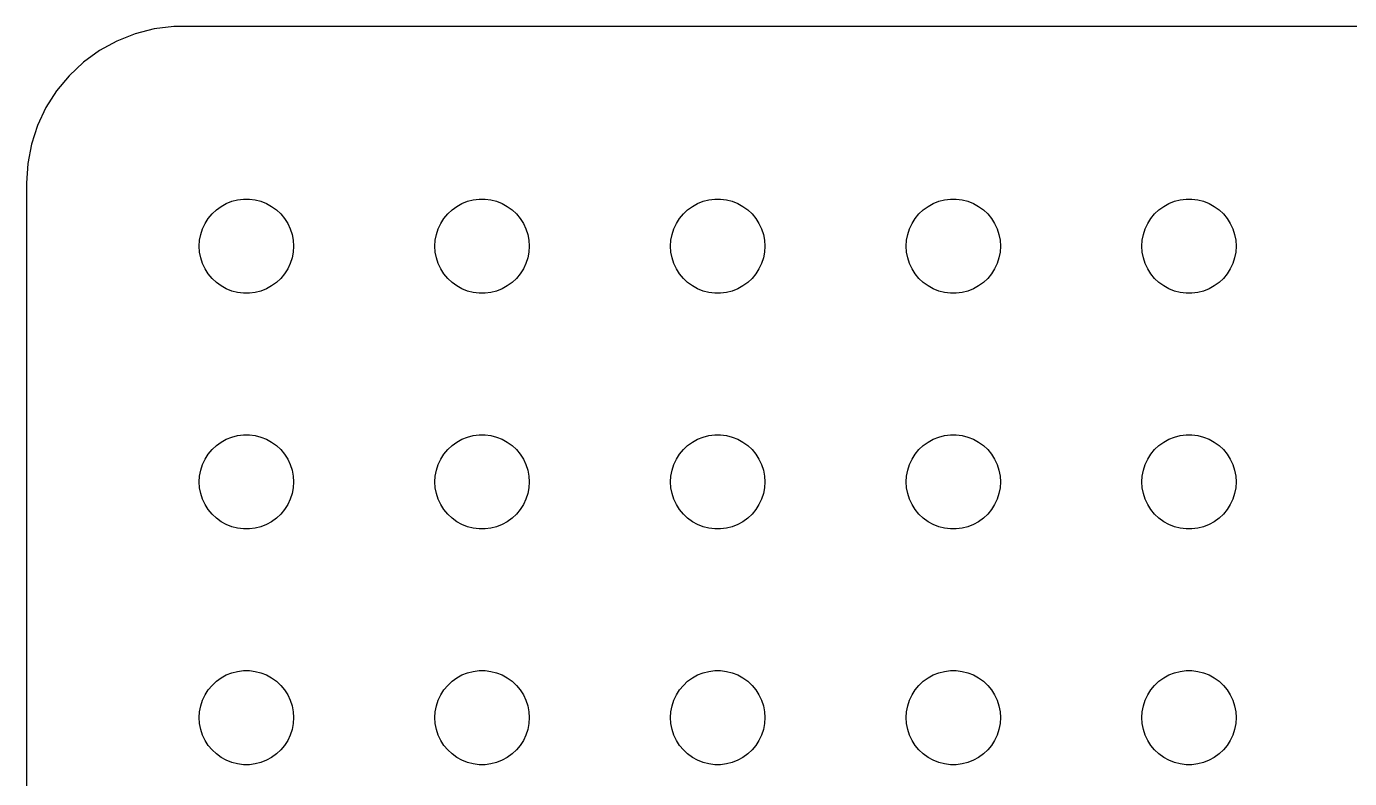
# Model space of a CAD drawing. Header units: metres. Extents: x -44 to 44, y 140 to 346.
# Drawn here: x -44.5 to -2.39, y 322.06 to 345.99 of the extents above; entities that cross this region are included whole.
import ezdxf

# ---------------------------------------------------------------- set-up
doc = ezdxf.new("R2010")
doc.units = ezdxf.units.M

msp = doc.modelspace()

# ---------------------------------------------------------------- linework, layer by layer
for p, q in [((-41.0451, 345.755), (-41.6289, 345.524)), ((-40.4369, 345.911), (-41.0451, 345.755)), ((-39.8139, 345.99), (-40.4369, 345.911)), ((39.8139, 345.99), (-39.8139, 345.99)), ((-41.6289, 345.524), (-42.1791, 345.222)), ((-42.1791, 345.222), (-42.6871, 344.853)), ((-42.6871, 344.853), (-43.1448, 344.423)), ((-43.1448, 344.423), (-43.5451, 343.939)), ((-43.5451, 343.939), (-43.8815, 343.409)), ((-43.8815, 343.409), (-44.1489, 342.841)), ((-44.1489, 342.841), (-44.3429, 342.243)), ((-44.3429, 342.243), (-44.4606, 341.627)), ((-44.4606, 341.627), (-44.5, 341)), ((-44.5, 341), (-44.5, 307)), ((-38.4561, 340.156), (-38.3037, 340.266)), ((-38.3037, 340.266), (-38.1387, 340.357)), ((-38.1387, 340.357), (-37.9635, 340.427)), ((-37.9635, 340.427), (-37.7811, 340.473)), ((-37.7811, 340.473), (-37.5942, 340.497)), ((-37.5942, 340.497), (-37.4058, 340.497)), ((-37.4058, 340.497), (-37.2189, 340.473)), ((-37.2189, 340.473), (-37.0365, 340.427)), ((-37.0365, 340.427), (-36.8613, 340.357)), ((-36.8613, 340.357), (-36.6963, 340.266)), ((-36.6963, 340.266), (-36.5439, 340.156)), ((-30.9561, 340.156), (-30.8037, 340.266)), ((-30.8037, 340.266), (-30.6387, 340.357)), ((-30.6387, 340.357), (-30.4635, 340.427)), ((-30.4635, 340.427), (-30.2811, 340.473)), ((-30.2811, 340.473), (-30.0942, 340.497)), ((-30.0942, 340.497), (-29.9058, 340.497)), ((-29.9058, 340.497), (-29.7189, 340.473)), ((-29.7189, 340.473), (-29.5365, 340.427)), ((-29.5365, 340.427), (-29.3613, 340.357)), ((-29.3613, 340.357), (-29.1963, 340.266)), ((-29.1963, 340.266), (-29.0439, 340.156)), ((-23.4561, 340.156), (-23.3037, 340.266)), ((-23.3037, 340.266), (-23.1387, 340.357)), ((-23.1387, 340.357), (-22.9635, 340.427)), ((-22.9635, 340.427), (-22.7811, 340.473)), ((-22.7811, 340.473), (-22.5942, 340.497)), ((-22.5942, 340.497), (-22.4058, 340.497)), ((-22.4058, 340.497), (-22.2189, 340.473)), ((-22.2189, 340.473), (-22.0365, 340.427)), ((-22.0365, 340.427), (-21.8613, 340.357)), ((-21.8613, 340.357), (-21.6963, 340.266)), ((-21.6963, 340.266), (-21.5439, 340.156)), ((-15.9561, 340.156), (-15.8037, 340.266)), ((-15.8037, 340.266), (-15.6387, 340.357)), ((-15.6387, 340.357), (-15.4635, 340.427)), ((-15.4635, 340.427), (-15.2811, 340.473)), ((-15.2811, 340.473), (-15.0942, 340.497)), ((-15.0942, 340.497), (-14.9058, 340.497)), ((-14.9058, 340.497), (-14.7189, 340.473)), ((-14.7189, 340.473), (-14.5365, 340.427)), ((-14.5365, 340.427), (-14.3613, 340.357)), ((-14.3613, 340.357), (-14.1963, 340.266)), ((-14.1963, 340.266), (-14.0439, 340.156)), ((-8.45613, 340.156), (-8.30373, 340.266)), ((-8.30373, 340.266), (-8.13866, 340.357)), ((-8.13866, 340.357), (-7.96352, 340.427)), ((-7.96352, 340.427), (-7.78107, 340.473)), ((-7.78107, 340.473), (-7.59418, 340.497)), ((-7.59418, 340.497), (-7.40581, 340.497)), ((-7.40581, 340.497), (-7.21892, 340.473)), ((-7.21892, 340.473), (-7.03647, 340.427)), ((-7.03647, 340.427), (-6.86133, 340.357)), ((-6.86133, 340.357), (-6.69626, 340.266)), ((-6.69626, 340.266), (-6.54385, 340.156)), ((-38.8145, 339.723), (-38.7135, 339.882)), ((-38.7135, 339.882), (-38.5934, 340.027)), ((-38.5934, 340.027), (-38.4561, 340.156)), ((-36.5439, 340.156), (-36.4065, 340.027)), ((-36.4065, 340.027), (-36.2865, 339.882)), ((-36.2865, 339.882), (-36.1855, 339.723)), ((-31.3145, 339.723), (-31.2135, 339.882)), ((-31.2135, 339.882), (-31.0934, 340.027)), ((-31.0934, 340.027), (-30.9561, 340.156)), ((-29.0439, 340.156), (-28.9065, 340.027)), ((-28.9065, 340.027), (-28.7865, 339.882)), ((-28.7865, 339.882), (-28.6855, 339.723)), ((-23.8145, 339.723), (-23.7135, 339.882)), ((-23.7135, 339.882), (-23.5934, 340.027)), ((-23.5934, 340.027), (-23.4561, 340.156)), ((-21.5439, 340.156), (-21.4065, 340.027)), ((-21.4065, 340.027), (-21.2865, 339.882)), ((-21.2865, 339.882), (-21.1855, 339.723)), ((-16.3145, 339.723), (-16.2135, 339.882)), ((-16.2135, 339.882), (-16.0934, 340.027)), ((-16.0934, 340.027), (-15.9561, 340.156)), ((-14.0439, 340.156), (-13.9065, 340.027)), ((-13.9065, 340.027), (-13.7865, 339.882)), ((-13.7865, 339.882), (-13.6855, 339.723)), ((-8.81445, 339.723), (-8.71352, 339.882)), ((-8.71352, 339.882), (-8.59344, 340.027)), ((-8.59344, 340.027), (-8.45613, 340.156)), ((-6.54385, 340.156), (-6.40654, 340.027)), ((-6.40654, 340.027), (-6.28647, 339.882)), ((-6.28647, 339.882), (-6.18553, 339.723)), ((-38.9529, 339.373), (-38.8947, 339.552)), ((-38.8947, 339.552), (-38.8145, 339.723)), ((-36.1855, 339.723), (-36.1053, 339.552)), ((-36.1053, 339.552), (-36.0471, 339.373)), ((-31.4529, 339.373), (-31.3947, 339.552)), ((-31.3947, 339.552), (-31.3145, 339.723)), ((-28.6855, 339.723), (-28.6053, 339.552)), ((-28.6053, 339.552), (-28.5471, 339.373)), ((-23.9529, 339.373), (-23.8947, 339.552)), ((-23.8947, 339.552), (-23.8145, 339.723)), ((-21.1855, 339.723), (-21.1053, 339.552)), ((-21.1053, 339.552), (-21.0471, 339.373)), ((-16.4529, 339.373), (-16.3947, 339.552)), ((-16.3947, 339.552), (-16.3145, 339.723)), ((-13.6855, 339.723), (-13.6053, 339.552)), ((-13.6053, 339.552), (-13.5471, 339.373)), ((-8.95287, 339.373), (-8.89465, 339.552)), ((-8.89465, 339.552), (-8.81445, 339.723)), ((-6.18553, 339.723), (-6.10533, 339.552)), ((-6.10533, 339.552), (-6.04712, 339.373)), ((-39, 339), (-38.9882, 339.188)), ((-38.9882, 338.812), (-39, 339)), ((-38.9882, 339.188), (-38.9529, 339.373)), ((-36.0471, 339.373), (-36.0118, 339.188)), ((-36.0118, 339.188), (-36, 339)), ((-36, 339), (-36.0118, 338.812)), ((-31.5, 339), (-31.4882, 339.188)), ((-31.4882, 338.812), (-31.5, 339)), ((-31.4882, 339.188), (-31.4529, 339.373)), ((-28.5471, 339.373), (-28.5118, 339.188)), ((-28.5118, 339.188), (-28.5, 339)), ((-28.5, 339), (-28.5118, 338.812)), ((-24, 339), (-23.9882, 339.188)), ((-23.9882, 338.812), (-24, 339)), ((-23.9882, 339.188), (-23.9529, 339.373)), ((-21.0471, 339.373), (-21.0118, 339.188)), ((-21.0118, 339.188), (-21, 339)), ((-21, 339), (-21.0118, 338.812)), ((-16.5, 339), (-16.4882, 339.188)), ((-16.4882, 338.812), (-16.5, 339)), ((-16.4882, 339.188), (-16.4529, 339.373)), ((-13.5471, 339.373), (-13.5118, 339.188)), ((-13.5118, 339.188), (-13.5, 339)), ((-13.5, 339), (-13.5118, 338.812)), ((-9, 339), (-8.98816, 339.188)), ((-8.98816, 338.812), (-9, 339)), ((-8.98816, 339.188), (-8.95287, 339.373)), ((-6.04712, 339.373), (-6.01183, 339.188)), ((-6.01183, 339.188), (-6, 339)), ((-6, 339), (-6.01183, 338.812)), ((-38.9529, 338.627), (-38.9882, 338.812)), ((-38.8947, 338.448), (-38.9529, 338.627)), ((-36.0471, 338.627), (-36.1053, 338.448)), ((-36.0118, 338.812), (-36.0471, 338.627)), ((-31.4529, 338.627), (-31.4882, 338.812)), ((-31.3947, 338.448), (-31.4529, 338.627)), ((-28.5471, 338.627), (-28.6053, 338.448)), ((-28.5118, 338.812), (-28.5471, 338.627)), ((-23.9529, 338.627), (-23.9882, 338.812)), ((-23.8947, 338.448), (-23.9529, 338.627)), ((-21.0471, 338.627), (-21.1053, 338.448)), ((-21.0118, 338.812), (-21.0471, 338.627)), ((-16.4529, 338.627), (-16.4882, 338.812)), ((-16.3947, 338.448), (-16.4529, 338.627)), ((-13.5471, 338.627), (-13.6053, 338.448)), ((-13.5118, 338.812), (-13.5471, 338.627)), ((-8.95287, 338.627), (-8.98816, 338.812)), ((-8.89465, 338.448), (-8.95287, 338.627)), ((-6.04712, 338.627), (-6.10533, 338.448)), ((-6.01183, 338.812), (-6.04712, 338.627)), ((-38.8145, 338.277), (-38.8947, 338.448)), ((-38.7135, 338.118), (-38.8145, 338.277)), ((-36.1855, 338.277), (-36.2865, 338.118)), ((-36.1053, 338.448), (-36.1855, 338.277)), ((-31.3145, 338.277), (-31.3947, 338.448)), ((-31.2135, 338.118), (-31.3145, 338.277)), ((-28.6855, 338.277), (-28.7865, 338.118)), ((-28.6053, 338.448), (-28.6855, 338.277)), ((-23.8145, 338.277), (-23.8947, 338.448)), ((-23.7135, 338.118), (-23.8145, 338.277)), ((-21.1855, 338.277), (-21.2865, 338.118)), ((-21.1053, 338.448), (-21.1855, 338.277)), ((-16.3145, 338.277), (-16.3947, 338.448)), ((-16.2135, 338.118), (-16.3145, 338.277)), ((-13.6855, 338.277), (-13.7865, 338.118)), ((-13.6053, 338.448), (-13.6855, 338.277)), ((-8.81445, 338.277), (-8.89465, 338.448)), ((-8.71352, 338.118), (-8.81445, 338.277)), ((-6.18553, 338.277), (-6.28647, 338.118)), ((-6.10533, 338.448), (-6.18553, 338.277)), ((-38.5934, 337.973), (-38.7135, 338.118)), ((-38.4561, 337.844), (-38.5934, 337.973)), ((-38.3037, 337.734), (-38.4561, 337.844)), ((-38.1387, 337.643), (-38.3037, 337.734)), ((-36.6963, 337.734), (-36.8613, 337.643)), ((-36.5439, 337.844), (-36.6963, 337.734)), ((-36.4065, 337.973), (-36.5439, 337.844)), ((-36.2865, 338.118), (-36.4065, 337.973)), ((-31.0934, 337.973), (-31.2135, 338.118)), ((-30.9561, 337.844), (-31.0934, 337.973)), ((-30.8037, 337.734), (-30.9561, 337.844)), ((-30.6387, 337.643), (-30.8037, 337.734)), ((-29.1963, 337.734), (-29.3613, 337.643)), ((-29.0439, 337.844), (-29.1963, 337.734)), ((-28.9065, 337.973), (-29.0439, 337.844)), ((-28.7865, 338.118), (-28.9065, 337.973)), ((-23.5934, 337.973), (-23.7135, 338.118)), ((-23.4561, 337.844), (-23.5934, 337.973)), ((-23.3037, 337.734), (-23.4561, 337.844)), ((-23.1387, 337.643), (-23.3037, 337.734)), ((-21.6963, 337.734), (-21.8613, 337.643)), ((-21.5439, 337.844), (-21.6963, 337.734)), ((-21.4065, 337.973), (-21.5439, 337.844)), ((-21.2865, 338.118), (-21.4065, 337.973)), ((-16.0934, 337.973), (-16.2135, 338.118)), ((-15.9561, 337.844), (-16.0934, 337.973)), ((-15.8037, 337.734), (-15.9561, 337.844)), ((-15.6387, 337.643), (-15.8037, 337.734)), ((-14.1963, 337.734), (-14.3613, 337.643)), ((-14.0439, 337.844), (-14.1963, 337.734)), ((-13.9065, 337.973), (-14.0439, 337.844)), ((-13.7865, 338.118), (-13.9065, 337.973)), ((-8.59344, 337.973), (-8.71352, 338.118)), ((-8.45613, 337.844), (-8.59344, 337.973)), ((-8.30373, 337.734), (-8.45613, 337.844)), ((-8.13866, 337.643), (-8.30373, 337.734)), ((-6.69626, 337.734), (-6.86133, 337.643)), ((-6.54385, 337.844), (-6.69626, 337.734)), ((-6.40654, 337.973), (-6.54385, 337.844)), ((-6.28647, 338.118), (-6.40654, 337.973)), ((-37.9635, 337.573), (-38.1387, 337.643)), ((-37.7811, 337.527), (-37.9635, 337.573)), ((-37.5942, 337.503), (-37.7811, 337.527)), ((-37.4058, 337.503), (-37.5942, 337.503)), ((-37.2189, 337.527), (-37.4058, 337.503)), ((-37.0365, 337.573), (-37.2189, 337.527)), ((-36.8613, 337.643), (-37.0365, 337.573)), ((-30.4635, 337.573), (-30.6387, 337.643)), ((-30.2811, 337.527), (-30.4635, 337.573)), ((-30.0942, 337.503), (-30.2811, 337.527)), ((-29.9058, 337.503), (-30.0942, 337.503)), ((-29.7189, 337.527), (-29.9058, 337.503)), ((-29.5365, 337.573), (-29.7189, 337.527)), ((-29.3613, 337.643), (-29.5365, 337.573)), ((-22.9635, 337.573), (-23.1387, 337.643)), ((-22.7811, 337.527), (-22.9635, 337.573)), ((-22.5942, 337.503), (-22.7811, 337.527)), ((-22.4058, 337.503), (-22.5942, 337.503)), ((-22.2189, 337.527), (-22.4058, 337.503)), ((-22.0365, 337.573), (-22.2189, 337.527)), ((-21.8613, 337.643), (-22.0365, 337.573)), ((-15.4635, 337.573), (-15.6387, 337.643)), ((-15.2811, 337.527), (-15.4635, 337.573)), ((-15.0942, 337.503), (-15.2811, 337.527)), ((-14.9058, 337.503), (-15.0942, 337.503)), ((-14.7189, 337.527), (-14.9058, 337.503)), ((-14.5365, 337.573), (-14.7189, 337.527)), ((-14.3613, 337.643), (-14.5365, 337.573)), ((-7.96352, 337.573), (-8.13866, 337.643)), ((-7.78107, 337.527), (-7.96352, 337.573)), ((-7.59418, 337.503), (-7.78107, 337.527)), ((-7.40581, 337.503), (-7.59418, 337.503)), ((-7.21892, 337.527), (-7.40581, 337.503)), ((-7.03647, 337.573), (-7.21892, 337.527)), ((-6.86133, 337.643), (-7.03647, 337.573)), ((-38.4561, 332.656), (-38.3037, 332.766)), ((-38.3037, 332.766), (-38.1387, 332.857)), ((-38.1387, 332.857), (-37.9635, 332.927)), ((-37.9635, 332.927), (-37.7811, 332.973)), ((-37.7811, 332.973), (-37.5942, 332.997)), ((-37.5942, 332.997), (-37.4058, 332.997)), ((-37.4058, 332.997), (-37.2189, 332.973)), ((-37.2189, 332.973), (-37.0365, 332.927)), ((-37.0365, 332.927), (-36.8613, 332.857)), ((-36.8613, 332.857), (-36.6963, 332.766)), ((-36.6963, 332.766), (-36.5439, 332.656)), ((-30.9561, 332.656), (-30.8037, 332.766)), ((-30.8037, 332.766), (-30.6387, 332.857)), ((-30.6387, 332.857), (-30.4635, 332.927)), ((-30.4635, 332.927), (-30.2811, 332.973)), ((-30.2811, 332.973), (-30.0942, 332.997)), ((-30.0942, 332.997), (-29.9058, 332.997)), ((-29.9058, 332.997), (-29.7189, 332.973)), ((-29.7189, 332.973), (-29.5365, 332.927)), ((-29.5365, 332.927), (-29.3613, 332.857)), ((-29.3613, 332.857), (-29.1963, 332.766)), ((-29.1963, 332.766), (-29.0439, 332.656)), ((-23.4561, 332.656), (-23.3037, 332.766)), ((-23.3037, 332.766), (-23.1387, 332.857)), ((-23.1387, 332.857), (-22.9635, 332.927)), ((-22.9635, 332.927), (-22.7811, 332.973)), ((-22.7811, 332.973), (-22.5942, 332.997)), ((-22.5942, 332.997), (-22.4058, 332.997)), ((-22.4058, 332.997), (-22.2189, 332.973)), ((-22.2189, 332.973), (-22.0365, 332.927)), ((-22.0365, 332.927), (-21.8613, 332.857)), ((-21.8613, 332.857), (-21.6963, 332.766)), ((-21.6963, 332.766), (-21.5439, 332.656)), ((-15.9561, 332.656), (-15.8037, 332.766)), ((-15.8037, 332.766), (-15.6387, 332.857)), ((-15.6387, 332.857), (-15.4635, 332.927)), ((-15.4635, 332.927), (-15.2811, 332.973)), ((-15.2811, 332.973), (-15.0942, 332.997)), ((-15.0942, 332.997), (-14.9058, 332.997)), ((-14.9058, 332.997), (-14.7189, 332.973)), ((-14.7189, 332.973), (-14.5365, 332.927)), ((-14.5365, 332.927), (-14.3613, 332.857)), ((-14.3613, 332.857), (-14.1963, 332.766)), ((-14.1963, 332.766), (-14.0439, 332.656)), ((-8.45613, 332.656), (-8.30373, 332.766)), ((-8.30373, 332.766), (-8.13866, 332.857)), ((-8.13866, 332.857), (-7.96352, 332.927)), ((-7.96352, 332.927), (-7.78107, 332.973)), ((-7.78107, 332.973), (-7.59418, 332.997)), ((-7.59418, 332.997), (-7.40581, 332.997)), ((-7.40581, 332.997), (-7.21892, 332.973)), ((-7.21892, 332.973), (-7.03647, 332.927)), ((-7.03647, 332.927), (-6.86133, 332.857)), ((-6.86133, 332.857), (-6.69626, 332.766)), ((-6.69626, 332.766), (-6.54385, 332.656)), ((-38.8145, 332.223), (-38.7135, 332.382)), ((-38.7135, 332.382), (-38.5934, 332.527)), ((-38.5934, 332.527), (-38.4561, 332.656)), ((-36.5439, 332.656), (-36.4065, 332.527)), ((-36.4065, 332.527), (-36.2865, 332.382)), ((-36.2865, 332.382), (-36.1855, 332.223)), ((-31.3145, 332.223), (-31.2135, 332.382)), ((-31.2135, 332.382), (-31.0934, 332.527)), ((-31.0934, 332.527), (-30.9561, 332.656)), ((-29.0439, 332.656), (-28.9065, 332.527)), ((-28.9065, 332.527), (-28.7865, 332.382)), ((-28.7865, 332.382), (-28.6855, 332.223)), ((-23.8145, 332.223), (-23.7135, 332.382)), ((-23.7135, 332.382), (-23.5934, 332.527)), ((-23.5934, 332.527), (-23.4561, 332.656)), ((-21.5439, 332.656), (-21.4065, 332.527)), ((-21.4065, 332.527), (-21.2865, 332.382)), ((-21.2865, 332.382), (-21.1855, 332.223)), ((-16.3145, 332.223), (-16.2135, 332.382)), ((-16.2135, 332.382), (-16.0934, 332.527)), ((-16.0934, 332.527), (-15.9561, 332.656)), ((-14.0439, 332.656), (-13.9065, 332.527)), ((-13.9065, 332.527), (-13.7865, 332.382)), ((-13.7865, 332.382), (-13.6855, 332.223)), ((-8.81445, 332.223), (-8.71352, 332.382)), ((-8.71352, 332.382), (-8.59344, 332.527)), ((-8.59344, 332.527), (-8.45613, 332.656)), ((-6.54385, 332.656), (-6.40654, 332.527)), ((-6.40654, 332.527), (-6.28647, 332.382)), ((-6.28647, 332.382), (-6.18553, 332.223)), ((-38.9882, 331.688), (-38.9529, 331.873)), ((-38.9529, 331.873), (-38.8947, 332.052)), ((-38.8947, 332.052), (-38.8145, 332.223)), ((-36.1855, 332.223), (-36.1053, 332.052)), ((-36.1053, 332.052), (-36.0471, 331.873)), ((-36.0471, 331.873), (-36.0118, 331.688)), ((-31.4882, 331.688), (-31.4529, 331.873)), ((-31.4529, 331.873), (-31.3947, 332.052)), ((-31.3947, 332.052), (-31.3145, 332.223)), ((-28.6855, 332.223), (-28.6053, 332.052)), ((-28.6053, 332.052), (-28.5471, 331.873)), ((-28.5471, 331.873), (-28.5118, 331.688)), ((-23.9882, 331.688), (-23.9529, 331.873)), ((-23.9529, 331.873), (-23.8947, 332.052)), ((-23.8947, 332.052), (-23.8145, 332.223)), ((-21.1855, 332.223), (-21.1053, 332.052)), ((-21.1053, 332.052), (-21.0471, 331.873)), ((-21.0471, 331.873), (-21.0118, 331.688)), ((-16.4882, 331.688), (-16.4529, 331.873)), ((-16.4529, 331.873), (-16.3947, 332.052)), ((-16.3947, 332.052), (-16.3145, 332.223)), ((-13.6855, 332.223), (-13.6053, 332.052)), ((-13.6053, 332.052), (-13.5471, 331.873)), ((-13.5471, 331.873), (-13.5118, 331.688)), ((-8.98816, 331.688), (-8.95287, 331.873)), ((-8.95287, 331.873), (-8.89465, 332.052)), ((-8.89465, 332.052), (-8.81445, 332.223)), ((-6.18553, 332.223), (-6.10533, 332.052)), ((-6.10533, 332.052), (-6.04712, 331.873)), ((-6.04712, 331.873), (-6.01183, 331.688)), ((-39, 331.5), (-38.9882, 331.688)), ((-38.9882, 331.312), (-39, 331.5)), ((-36.0118, 331.688), (-36, 331.5)), ((-36, 331.5), (-36.0118, 331.312)), ((-31.5, 331.5), (-31.4882, 331.688)), ((-31.4882, 331.312), (-31.5, 331.5)), ((-28.5118, 331.688), (-28.5, 331.5)), ((-28.5, 331.5), (-28.5118, 331.312)), ((-24, 331.5), (-23.9882, 331.688)), ((-23.9882, 331.312), (-24, 331.5)), ((-21.0118, 331.688), (-21, 331.5)), ((-21, 331.5), (-21.0118, 331.312)), ((-16.5, 331.5), (-16.4882, 331.688)), ((-16.4882, 331.312), (-16.5, 331.5)), ((-13.5118, 331.688), (-13.5, 331.5)), ((-13.5, 331.5), (-13.5118, 331.312)), ((-9, 331.5), (-8.98816, 331.688)), ((-8.98816, 331.312), (-9, 331.5)), ((-6.01183, 331.688), (-6, 331.5)), ((-6, 331.5), (-6.01183, 331.312)), ((-38.9529, 331.127), (-38.9882, 331.312)), ((-38.8947, 330.948), (-38.9529, 331.127)), ((-36.0471, 331.127), (-36.1053, 330.948)), ((-36.0118, 331.312), (-36.0471, 331.127)), ((-31.4529, 331.127), (-31.4882, 331.312)), ((-31.3947, 330.948), (-31.4529, 331.127)), ((-28.5471, 331.127), (-28.6053, 330.948)), ((-28.5118, 331.312), (-28.5471, 331.127)), ((-23.9529, 331.127), (-23.9882, 331.312)), ((-23.8947, 330.948), (-23.9529, 331.127)), ((-21.0471, 331.127), (-21.1053, 330.948)), ((-21.0118, 331.312), (-21.0471, 331.127)), ((-16.4529, 331.127), (-16.4882, 331.312)), ((-16.3947, 330.948), (-16.4529, 331.127)), ((-13.5471, 331.127), (-13.6053, 330.948)), ((-13.5118, 331.312), (-13.5471, 331.127)), ((-8.95287, 331.127), (-8.98816, 331.312)), ((-8.89465, 330.948), (-8.95287, 331.127)), ((-6.04712, 331.127), (-6.10533, 330.948)), ((-6.01183, 331.312), (-6.04712, 331.127)), ((-38.8145, 330.777), (-38.8947, 330.948)), ((-38.7135, 330.618), (-38.8145, 330.777)), ((-38.5934, 330.473), (-38.7135, 330.618)), ((-36.2865, 330.618), (-36.4065, 330.473)), ((-36.1855, 330.777), (-36.2865, 330.618)), ((-36.1053, 330.948), (-36.1855, 330.777)), ((-31.3145, 330.777), (-31.3947, 330.948)), ((-31.2135, 330.618), (-31.3145, 330.777)), ((-31.0934, 330.473), (-31.2135, 330.618)), ((-28.7865, 330.618), (-28.9065, 330.473)), ((-28.6855, 330.777), (-28.7865, 330.618)), ((-28.6053, 330.948), (-28.6855, 330.777)), ((-23.8145, 330.777), (-23.8947, 330.948)), ((-23.7135, 330.618), (-23.8145, 330.777)), ((-23.5934, 330.473), (-23.7135, 330.618)), ((-21.2865, 330.618), (-21.4065, 330.473)), ((-21.1855, 330.777), (-21.2865, 330.618)), ((-21.1053, 330.948), (-21.1855, 330.777)), ((-16.3145, 330.777), (-16.3947, 330.948)), ((-16.2135, 330.618), (-16.3145, 330.777)), ((-16.0934, 330.473), (-16.2135, 330.618)), ((-13.7865, 330.618), (-13.9065, 330.473)), ((-13.6855, 330.777), (-13.7865, 330.618)), ((-13.6053, 330.948), (-13.6855, 330.777)), ((-8.81445, 330.777), (-8.89465, 330.948)), ((-8.71352, 330.618), (-8.81445, 330.777)), ((-8.59344, 330.473), (-8.71352, 330.618)), ((-6.28647, 330.618), (-6.40654, 330.473)), ((-6.18553, 330.777), (-6.28647, 330.618)), ((-6.10533, 330.948), (-6.18553, 330.777)), ((-38.4561, 330.344), (-38.5934, 330.473)), ((-38.3037, 330.234), (-38.4561, 330.344)), ((-38.1387, 330.143), (-38.3037, 330.234)), ((-37.9635, 330.073), (-38.1387, 330.143)), ((-36.8613, 330.143), (-37.0365, 330.073)), ((-36.6963, 330.234), (-36.8613, 330.143)), ((-36.5439, 330.344), (-36.6963, 330.234)), ((-36.4065, 330.473), (-36.5439, 330.344)), ((-30.9561, 330.344), (-31.0934, 330.473)), ((-30.8037, 330.234), (-30.9561, 330.344)), ((-30.6387, 330.143), (-30.8037, 330.234)), ((-30.4635, 330.073), (-30.6387, 330.143)), ((-29.3613, 330.143), (-29.5365, 330.073)), ((-29.1963, 330.234), (-29.3613, 330.143)), ((-29.0439, 330.344), (-29.1963, 330.234)), ((-28.9065, 330.473), (-29.0439, 330.344)), ((-23.4561, 330.344), (-23.5934, 330.473)), ((-23.3037, 330.234), (-23.4561, 330.344)), ((-23.1387, 330.143), (-23.3037, 330.234)), ((-22.9635, 330.073), (-23.1387, 330.143)), ((-21.8613, 330.143), (-22.0365, 330.073)), ((-21.6963, 330.234), (-21.8613, 330.143)), ((-21.5439, 330.344), (-21.6963, 330.234)), ((-21.4065, 330.473), (-21.5439, 330.344)), ((-15.9561, 330.344), (-16.0934, 330.473)), ((-15.8037, 330.234), (-15.9561, 330.344)), ((-15.6387, 330.143), (-15.8037, 330.234)), ((-15.4635, 330.073), (-15.6387, 330.143)), ((-14.3613, 330.143), (-14.5365, 330.073)), ((-14.1963, 330.234), (-14.3613, 330.143)), ((-14.0439, 330.344), (-14.1963, 330.234)), ((-13.9065, 330.473), (-14.0439, 330.344)), ((-8.45613, 330.344), (-8.59344, 330.473)), ((-8.30373, 330.234), (-8.45613, 330.344)), ((-8.13866, 330.143), (-8.30373, 330.234)), ((-7.96352, 330.073), (-8.13866, 330.143)), ((-6.86133, 330.143), (-7.03647, 330.073)), ((-6.69626, 330.234), (-6.86133, 330.143)), ((-6.54385, 330.344), (-6.69626, 330.234)), ((-6.40654, 330.473), (-6.54385, 330.344)), ((-37.7811, 330.027), (-37.9635, 330.073)), ((-37.5942, 330.003), (-37.7811, 330.027)), ((-37.4058, 330.003), (-37.5942, 330.003)), ((-37.2189, 330.027), (-37.4058, 330.003)), ((-37.0365, 330.073), (-37.2189, 330.027)), ((-30.2811, 330.027), (-30.4635, 330.073)), ((-30.0942, 330.003), (-30.2811, 330.027)), ((-29.9058, 330.003), (-30.0942, 330.003)), ((-29.7189, 330.027), (-29.9058, 330.003)), ((-29.5365, 330.073), (-29.7189, 330.027)), ((-22.7811, 330.027), (-22.9635, 330.073)), ((-22.5942, 330.003), (-22.7811, 330.027)), ((-22.4058, 330.003), (-22.5942, 330.003)), ((-22.2189, 330.027), (-22.4058, 330.003)), ((-22.0365, 330.073), (-22.2189, 330.027)), ((-15.2811, 330.027), (-15.4635, 330.073)), ((-15.0942, 330.003), (-15.2811, 330.027)), ((-14.9058, 330.003), (-15.0942, 330.003)), ((-14.7189, 330.027), (-14.9058, 330.003)), ((-14.5365, 330.073), (-14.7189, 330.027)), ((-7.78107, 330.027), (-7.96352, 330.073)), ((-7.59418, 330.003), (-7.78107, 330.027)), ((-7.40581, 330.003), (-7.59418, 330.003)), ((-7.21892, 330.027), (-7.40581, 330.003)), ((-7.03647, 330.073), (-7.21892, 330.027)), ((-38.5934, 325.027), (-38.4561, 325.156)), ((-38.4561, 325.156), (-38.3037, 325.266)), ((-38.3037, 325.266), (-38.1387, 325.357)), ((-38.1387, 325.357), (-37.9635, 325.427)), ((-37.9635, 325.427), (-37.7811, 325.473)), ((-37.7811, 325.473), (-37.5942, 325.497)), ((-37.5942, 325.497), (-37.4058, 325.497)), ((-37.4058, 325.497), (-37.2189, 325.473)), ((-37.2189, 325.473), (-37.0365, 325.427)), ((-37.0365, 325.427), (-36.8613, 325.357)), ((-36.8613, 325.357), (-36.6963, 325.266)), ((-36.6963, 325.266), (-36.5439, 325.156)), ((-36.5439, 325.156), (-36.4065, 325.027)), ((-31.0934, 325.027), (-30.9561, 325.156)), ((-30.9561, 325.156), (-30.8037, 325.266)), ((-30.8037, 325.266), (-30.6387, 325.357)), ((-30.6387, 325.357), (-30.4635, 325.427)), ((-30.4635, 325.427), (-30.2811, 325.473)), ((-30.2811, 325.473), (-30.0942, 325.497)), ((-30.0942, 325.497), (-29.9058, 325.497)), ((-29.9058, 325.497), (-29.7189, 325.473)), ((-29.7189, 325.473), (-29.5365, 325.427)), ((-29.5365, 325.427), (-29.3613, 325.357)), ((-29.3613, 325.357), (-29.1963, 325.266)), ((-29.1963, 325.266), (-29.0439, 325.156)), ((-29.0439, 325.156), (-28.9065, 325.027)), ((-23.5934, 325.027), (-23.4561, 325.156)), ((-23.4561, 325.156), (-23.3037, 325.266)), ((-23.3037, 325.266), (-23.1387, 325.357)), ((-23.1387, 325.357), (-22.9635, 325.427)), ((-22.9635, 325.427), (-22.7811, 325.473)), ((-22.7811, 325.473), (-22.5942, 325.497)), ((-22.5942, 325.497), (-22.4058, 325.497)), ((-22.4058, 325.497), (-22.2189, 325.473)), ((-22.2189, 325.473), (-22.0365, 325.427)), ((-22.0365, 325.427), (-21.8613, 325.357)), ((-21.8613, 325.357), (-21.6963, 325.266)), ((-21.6963, 325.266), (-21.5439, 325.156)), ((-21.5439, 325.156), (-21.4065, 325.027)), ((-16.0934, 325.027), (-15.9561, 325.156)), ((-15.9561, 325.156), (-15.8037, 325.266)), ((-15.8037, 325.266), (-15.6387, 325.357)), ((-15.6387, 325.357), (-15.4635, 325.427)), ((-15.4635, 325.427), (-15.2811, 325.473)), ((-15.2811, 325.473), (-15.0942, 325.497)), ((-15.0942, 325.497), (-14.9058, 325.497)), ((-14.9058, 325.497), (-14.7189, 325.473)), ((-14.7189, 325.473), (-14.5365, 325.427)), ((-14.5365, 325.427), (-14.3613, 325.357)), ((-14.3613, 325.357), (-14.1963, 325.266)), ((-14.1963, 325.266), (-14.0439, 325.156)), ((-14.0439, 325.156), (-13.9065, 325.027)), ((-8.59344, 325.027), (-8.45613, 325.156)), ((-8.45613, 325.156), (-8.30373, 325.266)), ((-8.30373, 325.266), (-8.13866, 325.357)), ((-8.13866, 325.357), (-7.96352, 325.427)), ((-7.96352, 325.427), (-7.78107, 325.473)), ((-7.78107, 325.473), (-7.59418, 325.497)), ((-7.59418, 325.497), (-7.40581, 325.497)), ((-7.40581, 325.497), (-7.21892, 325.473)), ((-7.21892, 325.473), (-7.03647, 325.427)), ((-7.03647, 325.427), (-6.86133, 325.357)), ((-6.86133, 325.357), (-6.69626, 325.266)), ((-6.69626, 325.266), (-6.54385, 325.156)), ((-6.54385, 325.156), (-6.40654, 325.027)), ((-38.8947, 324.552), (-38.8145, 324.723)), ((-38.8145, 324.723), (-38.7135, 324.882)), ((-38.7135, 324.882), (-38.5934, 325.027)), ((-36.4065, 325.027), (-36.2865, 324.882)), ((-36.2865, 324.882), (-36.1855, 324.723)), ((-36.1855, 324.723), (-36.1053, 324.552)), ((-31.3947, 324.552), (-31.3145, 324.723)), ((-31.3145, 324.723), (-31.2135, 324.882)), ((-31.2135, 324.882), (-31.0934, 325.027)), ((-28.9065, 325.027), (-28.7865, 324.882)), ((-28.7865, 324.882), (-28.6855, 324.723)), ((-28.6855, 324.723), (-28.6053, 324.552)), ((-23.8947, 324.552), (-23.8145, 324.723)), ((-23.8145, 324.723), (-23.7135, 324.882)), ((-23.7135, 324.882), (-23.5934, 325.027)), ((-21.4065, 325.027), (-21.2865, 324.882)), ((-21.2865, 324.882), (-21.1855, 324.723)), ((-21.1855, 324.723), (-21.1053, 324.552)), ((-16.3947, 324.552), (-16.3145, 324.723)), ((-16.3145, 324.723), (-16.2135, 324.882)), ((-16.2135, 324.882), (-16.0934, 325.027)), ((-13.9065, 325.027), (-13.7865, 324.882)), ((-13.7865, 324.882), (-13.6855, 324.723)), ((-13.6855, 324.723), (-13.6053, 324.552)), ((-8.89465, 324.552), (-8.81445, 324.723)), ((-8.81445, 324.723), (-8.71352, 324.882)), ((-8.71352, 324.882), (-8.59344, 325.027)), ((-6.40654, 325.027), (-6.28647, 324.882)), ((-6.28647, 324.882), (-6.18553, 324.723)), ((-6.18553, 324.723), (-6.10533, 324.552)), ((-38.9882, 324.188), (-38.9529, 324.373)), ((-38.9529, 324.373), (-38.8947, 324.552)), ((-36.1053, 324.552), (-36.0471, 324.373)), ((-36.0471, 324.373), (-36.0118, 324.188)), ((-31.4882, 324.188), (-31.4529, 324.373)), ((-31.4529, 324.373), (-31.3947, 324.552)), ((-28.6053, 324.552), (-28.5471, 324.373)), ((-28.5471, 324.373), (-28.5118, 324.188)), ((-23.9882, 324.188), (-23.9529, 324.373)), ((-23.9529, 324.373), (-23.8947, 324.552)), ((-21.1053, 324.552), (-21.0471, 324.373)), ((-21.0471, 324.373), (-21.0118, 324.188)), ((-16.4882, 324.188), (-16.4529, 324.373)), ((-16.4529, 324.373), (-16.3947, 324.552)), ((-13.6053, 324.552), (-13.5471, 324.373)), ((-13.5471, 324.373), (-13.5118, 324.188)), ((-8.98816, 324.188), (-8.95287, 324.373)), ((-8.95287, 324.373), (-8.89465, 324.552)), ((-6.10533, 324.552), (-6.04712, 324.373)), ((-6.04712, 324.373), (-6.01183, 324.188)), ((-39, 324), (-38.9882, 324.188)), ((-38.9882, 323.812), (-39, 324)), ((-36.0118, 324.188), (-36, 324)), ((-36, 324), (-36.0118, 323.812)), ((-31.5, 324), (-31.4882, 324.188)), ((-31.4882, 323.812), (-31.5, 324)), ((-28.5118, 324.188), (-28.5, 324)), ((-28.5, 324), (-28.5118, 323.812)), ((-24, 324), (-23.9882, 324.188)), ((-23.9882, 323.812), (-24, 324)), ((-21.0118, 324.188), (-21, 324)), ((-21, 324), (-21.0118, 323.812)), ((-16.5, 324), (-16.4882, 324.188)), ((-16.4882, 323.812), (-16.5, 324)), ((-13.5118, 324.188), (-13.5, 324)), ((-13.5, 324), (-13.5118, 323.812)), ((-9, 324), (-8.98816, 324.188)), ((-8.98816, 323.812), (-9, 324)), ((-6.01183, 324.188), (-6, 324)), ((-6, 324), (-6.01183, 323.812)), ((-38.9529, 323.627), (-38.9882, 323.812)), ((-38.8947, 323.448), (-38.9529, 323.627)), ((-38.8145, 323.277), (-38.8947, 323.448)), ((-36.1053, 323.448), (-36.1855, 323.277)), ((-36.0471, 323.627), (-36.1053, 323.448)), ((-36.0118, 323.812), (-36.0471, 323.627)), ((-31.4529, 323.627), (-31.4882, 323.812)), ((-31.3947, 323.448), (-31.4529, 323.627)), ((-31.3145, 323.277), (-31.3947, 323.448)), ((-28.6053, 323.448), (-28.6855, 323.277)), ((-28.5471, 323.627), (-28.6053, 323.448)), ((-28.5118, 323.812), (-28.5471, 323.627)), ((-23.9529, 323.627), (-23.9882, 323.812)), ((-23.8947, 323.448), (-23.9529, 323.627)), ((-23.8145, 323.277), (-23.8947, 323.448)), ((-21.1053, 323.448), (-21.1855, 323.277)), ((-21.0471, 323.627), (-21.1053, 323.448)), ((-21.0118, 323.812), (-21.0471, 323.627)), ((-16.4529, 323.627), (-16.4882, 323.812)), ((-16.3947, 323.448), (-16.4529, 323.627)), ((-16.3145, 323.277), (-16.3947, 323.448)), ((-13.6053, 323.448), (-13.6855, 323.277)), ((-13.5471, 323.627), (-13.6053, 323.448)), ((-13.5118, 323.812), (-13.5471, 323.627)), ((-8.95287, 323.627), (-8.98816, 323.812)), ((-8.89465, 323.448), (-8.95287, 323.627)), ((-8.81445, 323.277), (-8.89465, 323.448)), ((-6.10533, 323.448), (-6.18553, 323.277)), ((-6.04712, 323.627), (-6.10533, 323.448)), ((-6.01183, 323.812), (-6.04712, 323.627)), ((-38.7135, 323.118), (-38.8145, 323.277)), ((-38.5934, 322.973), (-38.7135, 323.118)), ((-36.2865, 323.118), (-36.4065, 322.973)), ((-36.1855, 323.277), (-36.2865, 323.118)), ((-31.2135, 323.118), (-31.3145, 323.277)), ((-31.0934, 322.973), (-31.2135, 323.118)), ((-28.7865, 323.118), (-28.9065, 322.973)), ((-28.6855, 323.277), (-28.7865, 323.118)), ((-23.7135, 323.118), (-23.8145, 323.277)), ((-23.5934, 322.973), (-23.7135, 323.118)), ((-21.2865, 323.118), (-21.4065, 322.973)), ((-21.1855, 323.277), (-21.2865, 323.118)), ((-16.2135, 323.118), (-16.3145, 323.277)), ((-16.0934, 322.973), (-16.2135, 323.118)), ((-13.7865, 323.118), (-13.9065, 322.973)), ((-13.6855, 323.277), (-13.7865, 323.118)), ((-8.71352, 323.118), (-8.81445, 323.277)), ((-8.59344, 322.973), (-8.71352, 323.118)), ((-6.28647, 323.118), (-6.40654, 322.973)), ((-6.18553, 323.277), (-6.28647, 323.118)), ((-38.4561, 322.844), (-38.5934, 322.973)), ((-38.3037, 322.734), (-38.4561, 322.844)), ((-38.1387, 322.643), (-38.3037, 322.734)), ((-37.9635, 322.573), (-38.1387, 322.643)), ((-37.7811, 322.527), (-37.9635, 322.573)), ((-37.0365, 322.573), (-37.2189, 322.527)), ((-36.8613, 322.643), (-37.0365, 322.573)), ((-36.6963, 322.734), (-36.8613, 322.643)), ((-36.5439, 322.844), (-36.6963, 322.734)), ((-36.4065, 322.973), (-36.5439, 322.844)), ((-30.9561, 322.844), (-31.0934, 322.973)), ((-30.8037, 322.734), (-30.9561, 322.844)), ((-30.6387, 322.643), (-30.8037, 322.734)), ((-30.4635, 322.573), (-30.6387, 322.643)), ((-30.2811, 322.527), (-30.4635, 322.573)), ((-29.5365, 322.573), (-29.7189, 322.527)), ((-29.3613, 322.643), (-29.5365, 322.573)), ((-29.1963, 322.734), (-29.3613, 322.643)), ((-29.0439, 322.844), (-29.1963, 322.734)), ((-28.9065, 322.973), (-29.0439, 322.844)), ((-23.4561, 322.844), (-23.5934, 322.973)), ((-23.3037, 322.734), (-23.4561, 322.844)), ((-23.1387, 322.643), (-23.3037, 322.734)), ((-22.9635, 322.573), (-23.1387, 322.643)), ((-22.7811, 322.527), (-22.9635, 322.573)), ((-22.0365, 322.573), (-22.2189, 322.527)), ((-21.8613, 322.643), (-22.0365, 322.573)), ((-21.6963, 322.734), (-21.8613, 322.643)), ((-21.5439, 322.844), (-21.6963, 322.734)), ((-21.4065, 322.973), (-21.5439, 322.844)), ((-15.9561, 322.844), (-16.0934, 322.973)), ((-15.8037, 322.734), (-15.9561, 322.844)), ((-15.6387, 322.643), (-15.8037, 322.734)), ((-15.4635, 322.573), (-15.6387, 322.643)), ((-15.2811, 322.527), (-15.4635, 322.573)), ((-14.5365, 322.573), (-14.7189, 322.527)), ((-14.3613, 322.643), (-14.5365, 322.573)), ((-14.1963, 322.734), (-14.3613, 322.643)), ((-14.0439, 322.844), (-14.1963, 322.734)), ((-13.9065, 322.973), (-14.0439, 322.844)), ((-8.45613, 322.844), (-8.59344, 322.973)), ((-8.30373, 322.734), (-8.45613, 322.844)), ((-8.13866, 322.643), (-8.30373, 322.734)), ((-7.96352, 322.573), (-8.13866, 322.643)), ((-7.78107, 322.527), (-7.96352, 322.573)), ((-7.03647, 322.573), (-7.21892, 322.527)), ((-6.86133, 322.643), (-7.03647, 322.573)), ((-6.69626, 322.734), (-6.86133, 322.643)), ((-6.54385, 322.844), (-6.69626, 322.734)), ((-6.40654, 322.973), (-6.54385, 322.844)), ((-37.5942, 322.503), (-37.7811, 322.527)), ((-37.4058, 322.503), (-37.5942, 322.503)), ((-37.2189, 322.527), (-37.4058, 322.503)), ((-30.0942, 322.503), (-30.2811, 322.527)), ((-29.9058, 322.503), (-30.0942, 322.503)), ((-29.7189, 322.527), (-29.9058, 322.503)), ((-22.5942, 322.503), (-22.7811, 322.527)), ((-22.4058, 322.503), (-22.5942, 322.503)), ((-22.2189, 322.527), (-22.4058, 322.503)), ((-15.0942, 322.503), (-15.2811, 322.527)), ((-14.9058, 322.503), (-15.0942, 322.503)), ((-14.7189, 322.527), (-14.9058, 322.503)), ((-7.59418, 322.503), (-7.78107, 322.527)), ((-7.40581, 322.503), (-7.59418, 322.503)), ((-7.21892, 322.527), (-7.40581, 322.503))]:
    msp.add_line(p, q)

doc.saveas('drawing.dxf')
